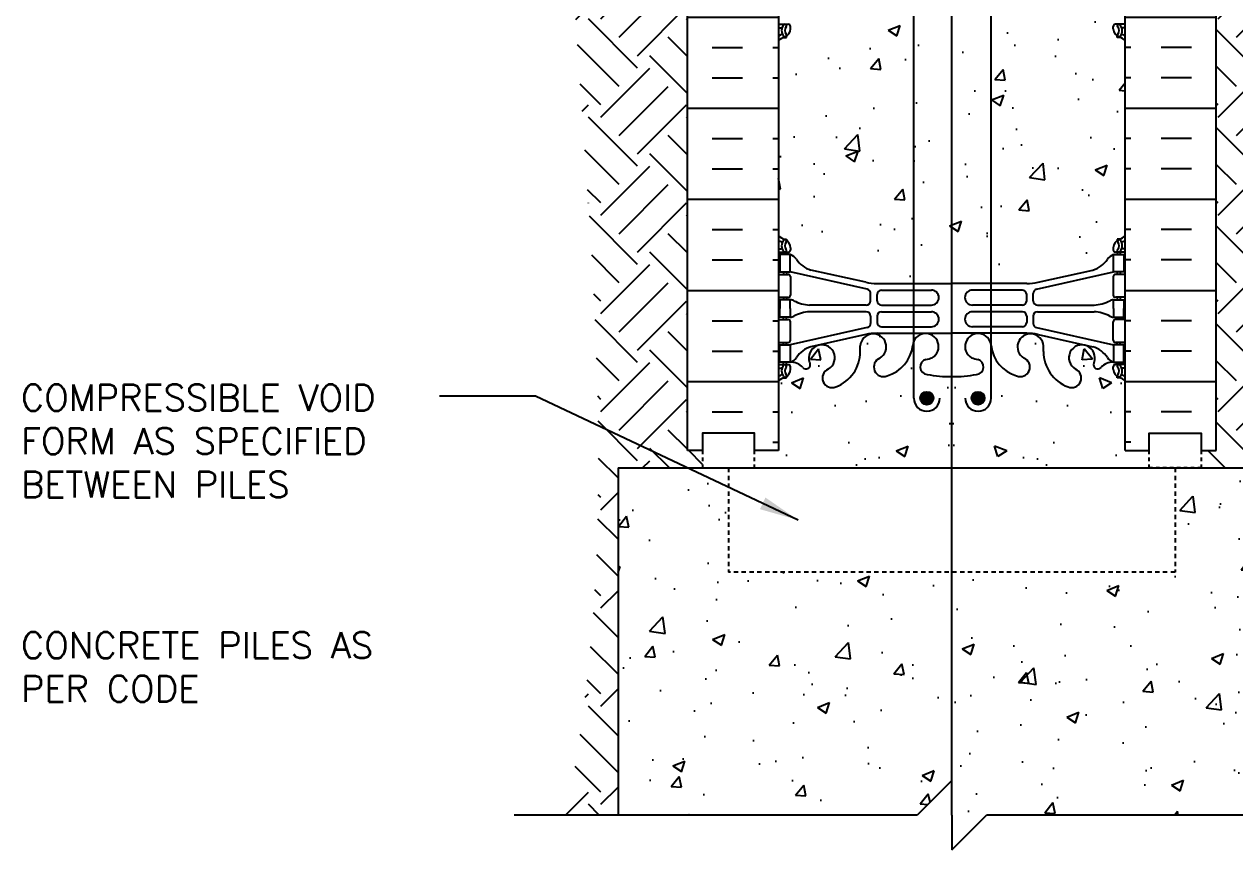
# Model space of a CAD drawing. Header units: inches. Extents: x 341.3 to 394.6, y 41.7 to 93.1.
# Drawn here: x 341.3 to 376.21, y 41.71 to 65.49 of the extents above; entities that cross this region are included whole.
import ezdxf

# ---------------------------------------------------------------- set-up
doc = ezdxf.new("R2010")
doc.units = ezdxf.units.IN
doc.header["$MEASUREMENT"] = 0
doc.linetypes.add('DASHED2', pattern=[0.375, 0.25, -0.125])
doc.linetypes.add('HIDDEN2', pattern=[0.1875, 0.125, -0.0625])
for name, color, linetype in [('HATCH', 12, 'Continuous'), ('line25', 2, 'Continuous'), ('LINE3', 3, 'Continuous'), ('LINE50', 5, 'Continuous'), ('LINE9', 9, 'Continuous'), ('TEXT', 4, 'Continuous'), ('Web_Edge', 9, 'Continuous')]:
    doc.layers.add(name, color=color, linetype=linetype)
doc.styles.add('DIM', font='romans.shx', dxfattribs={"width": 0.7})
doc.styles.add('ROMANS', font='romans.shx', dxfattribs={"height": 0.75})
doc.dimstyles.new('ext_12', dxfattribs={"dimscale": 12, "dimtxt": 0.09375, "dimasz": 0.09375, "dimexe": 0.09375, "dimexo": 0.0625, "dimgap": 0.0625, "dimtad": 1, "dimdec": 1, "dimzin": 3, "dimdsep": 46, "dimlunit": 4, "dimtxsty": 'DIM', "dimcen": 0.09, "dimdle": 0.09375, "dimclrt": 4, "dimadec": 0, "dimazin": 0, "dimtfac": 1, "dimtdec": 1, "dimtmove": 2, "dimatfit": 3, "dimfxl": 1, "dimfrac": 2, "dimtolj": 1, "dimtzin": 0, "dimarcsym": 0})

msp = doc.modelspace()

# ---------------------------------------------------------------- hatches: boundary and pattern name
at = {"layer": 'HATCH'}
h = msp.add_hatch(dxfattribs=at)
h.set_pattern_fill('EARTH', color=256, scale=8, angle=45, style=0)
h.set_pattern_definition([(45, (-87.9063, -25.9283), (2e-16, 2.828427), [2, -2]), (45, (-88.4366, -25.398), (2e-16, 2.828427), [2, -2]), (45, (-88.967, -24.8677), (2e-16, 2.828427), [2, -2]), (135, (-88.967, -24.5141), (-2.828427, 4e-16), [2, -2]), (135, (-88.4366, -23.9838), (-2.828427, 4e-16), [2, -2]), (135, (-87.9063, -23.4534), (-2.828427, 4e-16), [2, -2])])
edge = h.paths.add_edge_path()
edge.add_line((355.839, 85.102), (360.424, 85.102))
edge.add_line((360.424, 85.102), (360.424, 71.207))
edge.add_line((360.424, 71.207), (360.424, 53.207))
edge.add_line((360.424, 53.207), (360.862, 53.207))
edge.add_line((360.862, 53.207), (360.862, 52.707))
edge.add_line((360.862, 52.707), (358.424, 52.707))
edge.add_line((358.424, 52.707), (358.424, 42.707))
edge.add_line((358.424, 42.707), (356.924, 42.707))
edge.add_spline(control_points=[(356.924, 42.707), (358.791, 51.753), (356.519, 66.018), (356.895, 79.997), (355.839, 85.102)], knot_values=[5.103042, 5.103042, 5.103042, 5.103042, 32.127747, 47.716315, 47.716315, 47.716315, 47.716315], degree=3, periodic=0)
h = msp.add_hatch(dxfattribs=at)
h.set_pattern_fill('EARTH', color=256, scale=8, angle=45, style=0)
h.set_pattern_definition([(45, (-89.9063, -25.9283), (2e-16, 2.828427), [2, -2]), (45, (-90.4366, -25.398), (2e-16, 2.828427), [2, -2]), (45, (-90.967, -24.8677), (2e-16, 2.828427), [2, -2]), (135, (-90.967, -24.5141), (-2.828427, 4e-16), [2, -2]), (135, (-90.4366, -23.9838), (-2.828427, 4e-16), [2, -2]), (135, (-89.9063, -23.4534), (-2.828427, 4e-16), [2, -2])])
edge = h.paths.add_edge_path()
edge.add_line((380.259, 85.102), (375.674, 85.102))
edge.add_line((375.674, 85.102), (375.674, 71.207))
edge.add_line((375.674, 71.207), (375.674, 53.207))
edge.add_line((375.674, 53.207), (375.237, 53.207))
edge.add_line((375.237, 53.207), (375.237, 52.707))
edge.add_line((375.237, 52.707), (377.674, 52.707))
edge.add_line((377.674, 52.707), (377.674, 42.707))
edge.add_line((377.674, 42.707), (379.174, 42.707))
edge.add_spline(control_points=[(379.174, 42.707), (377.307, 51.753), (379.931, 66.018), (379.203, 79.997), (380.259, 85.102)], knot_values=[5.103042, 5.103042, 5.103042, 5.103042, 32.127747, 47.716315, 47.716315, 47.716315, 47.716315], degree=3, periodic=0)
h = msp.add_hatch(dxfattribs=at)
h.set_pattern_fill('AR-CONC', color=256, scale=0.5)
h.set_pattern_definition([(50, (0, 0), (3.5863, -0.31376), [0.375, -4.125]), (355, (0, 0), (-0.693757, 3.76096), [0.3, -3.3]), (100.4514, (0.299, -0.026), (2.892544, 3.4472), [0.3187, -3.50571]), (46.1842, (0, 1), (5.336207, -0.827596), [0.5625, -6.1875]), (96.6356, (0.4447, 0.931), (4.67331, 4.87059), [0.47805, -5.25857]), (351.1842, (0, 1), (4.67331, 4.87059), [0.45, -4.95]), (21, (0.5, 0.75), (2.984535, -2.013094), [0.375, -4.125]), (326, (0.5, 0.75), (1.216577, 3.62575), [0.3, -3.3]), (71.4514, (0.7487, 0.5822), (4.201112, 1.612656), [0.3187, -3.50571]), (37.5, (0, 0), (0.0607993, 1.6644693), [0, -3.26, 0, -3.35, 0, -3.3125]), (7.5, (0, 0), (1.315348, 1.9720586), [0, -1.91, 0, -3.185, 0, -1.2625]), (327.5, (-1.115, 0), (2.669112, -0.1127744), [0, -1.25, 0, -3.9, 0, -5.175]), (317.5, (-1.615, 0), (2.915931, 0.500525), [0, -1.625, 0, -2.59, 0, -3.675])])
h.paths.add_polyline_path([(366.952, 66.395), (365.891, 66.395, 0.054974), (365.564, 66.359), (363.984, 66.006, 0.17445), (363.576, 65.71, -0.168672), (363.39, 65.561), (363.285, 65.561), (363.285, 65.491), (363.333, 65.491, -0.414214), (363.395, 65.428), (363.395, 65.361, -0.249069), (363.285, 65.154), (363.285, 65.112), (363.195, 65.112, 0.088416), (363.049, 65.015), (363.049, 59.399, 0.088416), (363.195, 59.302), (363.285, 59.302), (363.285, 59.26, -0.249069), (363.395, 59.053), (363.395, 58.985, -0.414214), (363.333, 58.923), (363.285, 58.923), (363.285, 58.853), (363.39, 58.853, -0.168672), (363.576, 58.703, 0.17445), (363.984, 58.408), (365.564, 58.055, 0.054974), (365.891, 58.019), (366.952, 58.019)])
h.paths.add_polyline_path([(368.049, 66.395), (366.952, 66.395), (366.952, 58.019), (368.049, 58.019)])
h.paths.add_polyline_path([(369.181, 66.395), (368.049, 66.395), (368.049, 58.019), (368.049, 58.019), (369.181, 58.019)])
h.paths.add_polyline_path([(373.049, 65.015, 0.08841), (372.903, 65.112), (372.813, 65.112), (372.813, 65.154, -0.249069), (372.703, 65.361), (372.703, 65.428, -0.414214), (372.766, 65.491), (372.813, 65.491), (372.813, 65.561), (372.708, 65.561, -0.168672), (372.522, 65.71, 0.17445), (372.115, 66.006), (370.534, 66.359, 0.054974), (370.207, 66.395), (369.181, 66.395), (369.181, 58.019), (370.207, 58.019, 0.054974), (370.534, 58.055), (372.115, 58.408, 0.17445), (372.522, 58.703, -0.168672), (372.708, 58.853), (372.813, 58.853), (372.813, 58.923), (372.766, 58.923, -0.414214), (372.703, 58.985), (372.703, 59.053, -0.249069), (372.813, 59.26), (372.813, 59.302), (372.903, 59.302, 0.08841), (373.049, 59.399)])
h.paths.add_polyline_path([(366.952, 84.395), (365.891, 84.395, 0.054974), (365.564, 84.359), (363.984, 84.006, 0.17445), (363.576, 83.71, -0.168672), (363.39, 83.561), (363.285, 83.561), (363.285, 83.491), (363.333, 83.491, -0.414214), (363.395, 83.428), (363.395, 83.361, -0.249069), (363.285, 83.154), (363.285, 83.112), (363.195, 83.112, 0.088416), (363.049, 83.015), (363.049, 77.399, 0.088416), (363.195, 77.302), (363.285, 77.302), (363.285, 77.26, -0.249069), (363.395, 77.053), (363.395, 76.985, -0.414214), (363.333, 76.923), (363.285, 76.923), (363.285, 76.853), (363.39, 76.853, -0.168672), (363.576, 76.703, 0.17445), (363.984, 76.408), (365.564, 76.055, 0.054974), (365.891, 76.019), (366.952, 76.019)])
h.paths.add_polyline_path([(368.049, 84.395), (366.952, 84.395), (366.952, 76.019), (368.049, 76.019)])
h.paths.add_polyline_path([(369.181, 84.395), (368.049, 84.395), (368.049, 76.019), (368.049, 76.019), (369.181, 76.019)])
h.paths.add_polyline_path([(373.049, 83.015, 0.08841), (372.903, 83.112), (372.813, 83.112), (372.813, 83.154, -0.249069), (372.703, 83.361), (372.703, 83.428, -0.414214), (372.766, 83.491), (372.813, 83.491), (372.813, 83.561), (372.708, 83.561, -0.168672), (372.522, 83.71, 0.17445), (372.115, 84.006), (370.534, 84.359, 0.054974), (370.207, 84.395), (369.181, 84.395), (369.181, 76.019), (370.207, 76.019, 0.054974), (370.534, 76.055), (372.115, 76.408, 0.17445), (372.522, 76.703, -0.168672), (372.708, 76.853), (372.813, 76.853), (372.813, 76.923), (372.766, 76.923, -0.414214), (372.703, 76.985), (372.703, 77.053, -0.249069), (372.813, 77.26), (372.813, 77.302), (372.903, 77.302, 0.08841), (373.049, 77.399)])
h = msp.add_hatch(dxfattribs=at)
h.set_pattern_fill('INSUL', color=256, scale=7, style=0)
h.set_pattern_definition([(0, (-2563.1123, -343.8027), (0, 2.625), []), (0, (-2563.1123, -342.9277), (0, 2.625), [0.875, -0.875]), (0, (-2563.1123, -342.0527), (0, 2.625), [0.875, -0.875])])
h.paths.add_polyline_path([(360.424, 53.207), (360.862, 53.207), (360.862, 53.707), (362.362, 53.707), (362.362, 53.207), (363.049, 53.207), (363.049, 71.207), (362.362, 71.207), (362.362, 71.707), (360.862, 71.707), (360.862, 71.207), (360.424, 71.207)])
h = msp.add_hatch(dxfattribs=at)
h.set_pattern_fill('INSUL', color=256, scale=7, style=0)
h.set_pattern_definition([(180, (3299.2109, -343.8027), (0, 2.625), []), (180, (3299.2109, -342.9277), (0, 2.625), [0.875, -0.875]), (180, (3299.2109, -342.0527), (0, 2.625), [0.875, -0.875])])
h.paths.add_polyline_path([(375.674, 53.207), (375.237, 53.207), (375.237, 53.707), (373.737, 53.707), (373.737, 53.207), (373.049, 53.207), (373.049, 71.207), (373.737, 71.207), (373.737, 71.707), (375.237, 71.707), (375.237, 71.207), (375.674, 71.207)])
h = msp.add_hatch(dxfattribs=at)
h.set_pattern_fill('AR-CONC', color=256, scale=0.5, angle=1, style=0)
h.set_pattern_definition([(51, (0, 0), (3.59123, -0.251123), [0.375, -4.125]), (356, (0, 0), (-0.75929, 3.74828), [0.3, -3.3]), (101.4514, (0.2993, -0.021), (2.831944, 3.497155), [0.3187, -3.50571]), (47.1842, (-0.0175, 1), (5.349836, -0.73434), [0.5625, -6.1875]), (97.6356, (0.4284, 0.9387), (4.5876, 4.95141), [0.47805, -5.258565]), (352.1842, (-0.0175, 1), (4.587594, 4.95141), [0.45, -4.95]), (22, (0.4868, 0.7586), (3.019214, -1.9607), [0.375, -4.125]), (327, (0.487, 0.7586), (1.153113, 3.64643), [0.3, -3.3]), (72.4514, (0.7384, 0.5952), (4.17233, 1.685726), [0.3187, -3.50571]), (38.5, (0, 0), (0.031741, 1.665277), [0, -3.26, 0, -3.35, 0, -3.3125]), (8.5, (0, 0), (1.28073, 1.994714), [0, -1.91, 0, -3.185, 0, -1.2625]), (328.5, (-1.1148, -0.0195), (2.670674, -0.0661748), [0, -1.25, 0, -3.9, 0, -5.175]), (318.5, (-1.6148, -0.0282), (2.906751, 0.551339), [0, -1.625, 0, -2.59, 0, -3.675])])
h.paths.add_polyline_path([(368.196, 55.34, -0.009714), (368.049, 55.337, -0.047544), (367.335, 55.402, -0.843243), (367.301, 55.834, 0.055617), (367.48, 55.88, 1.661382), (366.919, 56.233, -0.30095), (366.183, 55.36, -1), (365.97, 55.872, 1.661382), (365.408, 56.224), (365.409, 56.059, -0.311223), (364.7, 55.043, -1), (364.486, 55.554, 2.155404), (363.948, 55.749), (363.959, 55.728, -0.8344), (363.748, 55.602, -0.000004), (363.748, 55.602, 0.23174), (363.39, 55.753), (363.285, 55.753), (363.285, 55.683), (363.333, 55.683, -0.414214), (363.395, 55.62), (363.395, 55.553, -0.249069), (363.285, 55.346), (363.285, 55.304), (363.195, 55.304, 0.088416), (363.049, 55.207), (363.049, 53.207), (362.362, 53.207), (362.362, 52.707), (368.196, 52.707)])
h = msp.add_hatch(dxfattribs=at)
h.set_pattern_fill('AR-CONC', color=256, scale=0.5, angle=1, style=0)
h.set_pattern_definition([(129, (736.0642, 0), (-3.59123, -0.251123), [0.375, -4.125]), (184, (736.0642, 0), (0.75929, 3.74828), [0.3, -3.3]), (78.5486, (735.765, -0.021), (-2.831944, 3.497155), [0.3187, -3.50571]), (132.8158, (736.0817, 1), (-5.349836, -0.73434), [0.5625, -6.1875]), (82.3644, (735.636, 0.9387), (-4.5876, 4.95141), [0.47805, -5.258565]), (187.8158, (736.0817, 1), (-4.587594, 4.95141), [0.45, -4.95]), (158, (735.5774, 0.7586), (-3.019214, -1.9607), [0.375, -4.125]), (213, (735.5774, 0.7586), (-1.153113, 3.64643), [0.3, -3.3]), (107.5486, (735.3258, 0.5952), (-4.17233, 1.685726), [0.3187, -3.50571]), (141.5, (736.0642, 0), (-0.031741, 1.665277), [0, -3.26, 0, -3.35, 0, -3.3125]), (171.5, (736.0642, 0), (-1.28073, 1.994714), [0, -1.91, 0, -3.185, 0, -1.2625]), (211.5, (737.179, -0.0195), (-2.670674, -0.0661748), [0, -1.25, 0, -3.9, 0, -5.175]), (221.5, (737.679, -0.0282), (-2.906751, 0.551339), [0, -1.625, 0, -2.59, 0, -3.675])])
h.paths.add_polyline_path([(367.868, 55.34, 0.009714), (368.015, 55.337, 0.047544), (368.729, 55.402, 0.843243), (368.763, 55.834, -0.055617), (368.584, 55.88, -1.661382), (369.145, 56.233, 0.30095), (369.881, 55.36, 1), (370.095, 55.872, -1.661382), (370.656, 56.224), (370.655, 56.059, 0.311223), (371.364, 55.043, 1), (371.578, 55.554, -2.155404), (372.116, 55.749), (372.105, 55.728, 0.8344), (372.316, 55.602, 0.000004), (372.316, 55.602, -0.23174), (372.674, 55.753), (372.779, 55.753), (372.779, 55.683), (372.731, 55.683, 0.414214), (372.669, 55.62), (372.669, 55.553, 0.249069), (372.779, 55.346), (372.779, 55.304), (372.869, 55.304, -0.088416), (373.015, 55.207), (373.015, 53.207), (373.702, 53.207), (373.702, 52.707), (367.868, 52.707)])
h = msp.add_hatch(dxfattribs=at)
h.set_pattern_fill('AR-CONC', color=256, scale=0.5, angle=1, style=0)
h.set_pattern_definition([(51, (71.9525, -2.849), (3.59123, -0.251123), [0.375, -4.125]), (356, (71.9525, -2.849), (-0.75929, 3.74828), [0.3, -3.3]), (101.4514, (72.2517, -2.87), (2.831944, 3.497155), [0.3187, -3.50571]), (47.1842, (71.935, -1.849), (5.349836, -0.73434), [0.5625, -6.1875]), (97.6356, (72.381, -1.9104), (4.5876, 4.95141), [0.47805, -5.258565]), (352.1842, (71.935, -1.849), (4.58759, 4.95141), [0.45, -4.95]), (22, (72.4393, -2.0904), (3.019214, -1.9607), [0.375, -4.125]), (327, (72.4393, -2.0904), (1.153113, 3.64643), [0.3, -3.3]), (72.4514, (72.691, -2.254), (4.17233, 1.685726), [0.3187, -3.50571]), (38.5, (71.9525, -2.849), (0.031741, 1.665277), [0, -3.26, 0, -3.35, 0, -3.3125]), (8.5, (71.9525, -2.849), (1.28073, 1.994714), [0, -1.91, 0, -3.185, 0, -1.2625]), (328.5, (70.8376, -2.8685), (2.670674, -0.066175), [0, -1.25, 0, -3.9, 0, -5.175]), (318.5, (70.3377, -2.8772), (2.906751, 0.551339), [0, -1.625, 0, -2.59, 0, -3.675])])
h.paths.add_polyline_path([(377.674, 52.707), (374.487, 52.707), (374.487, 49.707), (361.612, 49.707), (361.612, 52.707), (358.424, 52.707), (358.424, 42.707), (367.049, 42.707), (368.049, 43.707), (368.049, 41.707), (369.049, 42.707), (377.674, 42.707)])
at = {"layer": 'LINE3'}
for points in [[(367.14, 54.716, 1), (367.515, 54.716, 1)], [(368.618, 54.716, 1), (368.993, 54.716, 1)]]:
    msp.add_hatch(color=256, dxfattribs=at).paths.add_polyline_path(points)

# ---------------------------------------------------------------- linework, layer by layer
at = {"layer": 'HATCH', "linetype": 'HIDDEN2'}
for p, q in [((361.612, 52.707), (361.612, 49.707)), ((374.487, 52.707), (374.487, 49.707)), ((374.487, 49.707), (361.612, 49.707))]:
    msp.add_line(p, q, dxfattribs=at)
at = {"layer": 'line25'}
for p, q in [((363.049, 71.207), (363.049, 53.207)), ((373.049, 53.207), (373.049, 71.207))]:
    msp.add_line(p, q, dxfattribs=at)
at = {"layer": 'LINE3'}
for p, q in [((368.049, 43.707), (368.049, 91.223)), ((366.952, 54.716), (366.952, 86.209)), ((369.181, 54.716), (369.181, 86.209))]:
    msp.add_line(p, q, dxfattribs=at)
for centre in [(367.327, 54.716), (368.806, 54.716)]:
    msp.add_circle(centre, 0.188, dxfattribs=at)
for centre in [(367.327, 54.716), (368.806, 54.716)]:
    msp.add_arc(centre, 0.375, 180, 0, dxfattribs=at)
at = {"layer": 'LINE50'}
for p, q in [((360.424, 53.207), (360.424, 71.207)), ((375.674, 53.207), (375.674, 71.207)), ((358.424, 52.707), (358.424, 42.707)), ((358.424, 52.707), (377.674, 52.707))]:
    msp.add_line(p, q, dxfattribs=at)
for points in [[(363.049, 53.207), (362.362, 53.207), (362.362, 53.707), (360.862, 53.707), (360.862, 53.207), (360.424, 53.207)], [(373.049, 53.207), (373.737, 53.207), (373.737, 53.707), (375.237, 53.707), (375.237, 53.207), (375.674, 53.207)]]:
    msp.add_lwpolyline(points, dxfattribs=at)
at = {"layer": 'LINE9'}
for p, q in [((368.049, 43.707), (367.049, 42.707)), ((368.049, 42.707), (368.049, 43.707)), ((367.049, 42.707), (355.424, 42.707)), ((368.049, 41.707), (369.049, 42.707)), ((368.049, 42.707), (368.049, 41.707)), ((380.674, 42.707), (369.049, 42.707))]:
    msp.add_line(p, q, dxfattribs=at)
at = {"layer": 'LINE9', "linetype": 'DASHED2', "ltscale": 0.15}
for points in [[(360.862, 53.207), (360.862, 53.207), (360.862, 52.707), (362.362, 52.707), (362.362, 53.207), (362.362, 53.207)], [(375.237, 53.207), (375.237, 53.207), (375.237, 52.707), (373.737, 52.707), (373.737, 53.207), (373.737, 53.207)]]:
    msp.add_lwpolyline(points, dxfattribs=at)
at = {"layer": 'TEXT'}
msp.add_lwpolyline([(360.708, 47.545, 0, 0.36, 0), (359.628, 47.545, 0, 0, 0), (351.148, 47.545, 0, 0, 0)], format="xyseb", dxfattribs=at)
at = {"layer": 'Web_Edge'}
for p, q in [((363.049, 65.491), (363.333, 65.491)), ((363.049, 65.391), (363.127, 65.391)), ((363.395, 65.361), (363.395, 65.428)), ((372.703, 65.361), (372.703, 65.428)), ((373.049, 65.491), (372.766, 65.491)), ((373.049, 65.391), (372.971, 65.391)), ((363.195, 65.112), (363.285, 65.112)), ((363.285, 65.112), (363.285, 65.154)), ((372.813, 65.112), (372.813, 65.154)), ((372.903, 65.112), (372.813, 65.112)), ((363.049, 59.023), (363.127, 59.023)), ((363.195, 59.302), (363.285, 59.302)), ((363.285, 59.302), (363.285, 59.26)), ((363.395, 59.053), (363.395, 58.985)), ((372.703, 59.053), (372.703, 58.985)), ((372.903, 59.302), (372.813, 59.302)), ((372.813, 59.302), (372.813, 59.26)), ((373.049, 59.023), (372.971, 59.023)), ((363.049, 58.923), (363.333, 58.923)), ((363.195, 58.923), (363.195, 58.853)), ((363.285, 58.923), (363.285, 58.853)), ((373.049, 58.923), (372.766, 58.923)), ((372.813, 58.923), (372.813, 58.853)), ((372.903, 58.923), (372.903, 58.853)), ((363.195, 58.353), (363.195, 58.283)), ((363.285, 58.353), (363.285, 58.283)), ((365.608, 57.856), (363.39, 58.353)), ((365.564, 58.055), (363.984, 58.408)), ((370.491, 57.856), (372.708, 58.353)), ((370.534, 58.055), (372.115, 58.408)), ((372.813, 58.353), (372.813, 58.283)), ((372.903, 58.353), (372.903, 58.283)), ((363.049, 58.283), (363.333, 58.283)), ((363.395, 58.22), (363.395, 57.685)), ((365.891, 58.019), (368.049, 58.019)), ((370.207, 58.019), (368.049, 58.019)), ((372.703, 58.22), (372.703, 57.685)), ((373.049, 58.283), (372.766, 58.283)), ((363.049, 57.623), (363.333, 57.623)), ((363.195, 57.623), (363.195, 57.553)), ((363.285, 57.623), (363.285, 57.553)), ((365.706, 57.522), (365.706, 57.734)), ((365.893, 57.523), (365.893, 57.707)), ((366.018, 57.832), (367.458, 57.832)), ((370.081, 57.832), (368.641, 57.832)), ((370.206, 57.523), (370.206, 57.707)), ((370.393, 57.522), (370.393, 57.734)), ((373.049, 57.623), (372.766, 57.623)), ((372.813, 57.623), (372.813, 57.553)), ((372.903, 57.623), (372.903, 57.553)), ((365.581, 57.397), (363.943, 57.397)), ((366.018, 57.398), (367.458, 57.398)), ((370.081, 57.398), (368.641, 57.398)), ((370.518, 57.397), (372.156, 57.397)), ((363.049, 56.983), (363.333, 56.983)), ((363.195, 56.983), (363.195, 57.053)), ((363.285, 56.983), (363.285, 57.053)), ((363.395, 56.385), (363.395, 56.92)), ((365.581, 57.209), (363.943, 57.209)), ((365.706, 57.084), (365.706, 56.872)), ((365.893, 57.083), (365.893, 56.899)), ((366.018, 57.208), (367.458, 57.208)), ((370.081, 57.208), (368.641, 57.208)), ((370.206, 57.083), (370.206, 56.899)), ((370.393, 57.084), (370.393, 56.872)), ((370.518, 57.209), (372.156, 57.209)), ((372.703, 56.385), (372.703, 56.92)), ((373.049, 56.983), (372.766, 56.983)), ((372.813, 56.983), (372.813, 57.053)), ((372.903, 56.983), (372.903, 57.053)), ((365.608, 56.75), (363.39, 56.253)), ((365.891, 56.587), (368.049, 56.587)), ((366.018, 56.774), (367.458, 56.774)), ((370.207, 56.587), (368.049, 56.587)), ((370.081, 56.774), (368.641, 56.774)), ((370.491, 56.75), (372.708, 56.253)), ((363.049, 56.323), (363.333, 56.323)), ((363.195, 56.253), (363.195, 56.323)), ((363.285, 56.253), (363.285, 56.323)), ((365.564, 56.551), (363.984, 56.198)), ((365.409, 56.059), (365.408, 56.224)), ((370.534, 56.551), (372.115, 56.198)), ((370.69, 56.059), (370.69, 56.224)), ((373.049, 56.323), (372.766, 56.323)), ((372.813, 56.253), (372.813, 56.323)), ((372.903, 56.253), (372.903, 56.323)), ((363.049, 55.683), (363.333, 55.683)), ((363.049, 55.583), (363.127, 55.583)), ((363.195, 55.683), (363.195, 55.753)), ((363.285, 55.683), (363.285, 55.753)), ((363.395, 55.553), (363.395, 55.62)), ((363.948, 55.749), (363.959, 55.728)), ((372.151, 55.749), (372.139, 55.728)), ((372.703, 55.553), (372.703, 55.62)), ((373.049, 55.683), (372.766, 55.683)), ((372.813, 55.683), (372.813, 55.753)), ((372.903, 55.683), (372.903, 55.753)), ((373.049, 55.583), (372.971, 55.583)), ((363.195, 55.304), (363.285, 55.304)), ((363.285, 55.304), (363.285, 55.346)), ((372.813, 55.304), (372.813, 55.346)), ((372.903, 55.304), (372.813, 55.304))]:
    msp.add_line(p, q, dxfattribs=at)
for points in [[(363.09, 58.353), (363.39, 58.353), (363.39, 58.853), (363.09, 58.853)], [(373.008, 58.353), (372.708, 58.353), (372.708, 58.853), (373.008, 58.853)], [(363.09, 56.253), (363.39, 56.253), (363.39, 55.753), (363.09, 55.753)], [(373.008, 56.253), (372.708, 56.253), (372.708, 55.753), (373.008, 55.753)]]:
    msp.add_lwpolyline(points, close=True, dxfattribs=at)
for points in [[(363.39, 57.303), (363.39, 57.553), (363.09, 57.553), (363.09, 57.303)], [(363.39, 57.303), (363.39, 57.053), (363.09, 57.053), (363.09, 57.303)], [(372.708, 57.303), (372.708, 57.553), (373.008, 57.553), (373.008, 57.303)], [(372.708, 57.303), (372.708, 57.053), (373.008, 57.053), (373.008, 57.303)]]:
    msp.add_lwpolyline(points, dxfattribs=at)
for centre, radius, start, end in [((363.127, 65.371), 0.0196, 344.5099, 90.5968), ((363.389, 65.306), 0.25, 137.5391, 219.8855), ((363.238, 65.445), 0.045, 317.5391, 137.5391), ((363.389, 65.306), 0.16, 137.5391, 219.9999), ((363.145, 65.361), 0.25, 289.4712, 360), ((363.333, 65.428), 0.0625, 360, 90), ((372.766, 65.428), 0.0625, 90, 180), ((372.953, 65.361), 0.25, 180, 250.5288), ((372.861, 65.445), 0.045, 42.4609, 222.4609), ((372.71, 65.306), 0.16, 320.0001, 42.4609), ((372.71, 65.306), 0.25, 320.1145, 42.4609), ((372.971, 65.371), 0.0196, 89.4032, 195.4901), ((363.395, 64.654), 0.6, 114.9252, 125.2168), ((363.395, 64.654), 0.5, 109.4712, 133.7891), ((363.133, 65.217), 0.021, 296.0043, 16.536), ((363.231, 65.175), 0.045, 220.8121, 38.552), ((372.867, 65.175), 0.045, 141.448, 319.1879), ((372.703, 64.654), 0.5, 46.2122, 70.5288), ((372.965, 65.217), 0.021, 163.464, 243.9957), ((372.703, 64.654), 0.6, 54.7842, 65.0748), ((363.395, 59.76), 0.5, 226.2109, 250.5288), ((372.703, 59.76), 0.5, 289.4712, 313.7878), ((363.395, 59.76), 0.6, 234.7832, 245.0748), ((363.127, 59.043), 0.0196, 269.4032, 15.4901), ((363.389, 59.108), 0.25, 140.1145, 222.4609), ((363.133, 59.197), 0.021, 343.464, 63.9957), ((363.231, 59.238), 0.045, 321.448, 139.1879), ((363.238, 58.969), 0.045, 222.4609, 42.4609), ((363.145, 59.053), 0.25, 0, 70.5288), ((363.389, 59.108), 0.16, 140.0001, 222.4609), ((372.953, 59.053), 0.25, 109.4712, 180), ((372.861, 58.969), 0.045, 137.5391, 317.5391), ((372.867, 59.238), 0.045, 40.8121, 218.552), ((372.71, 59.108), 0.16, 317.5391, 39.9999), ((372.71, 59.108), 0.25, 317.5391, 39.8855), ((372.965, 59.197), 0.021, 116.0043, 196.536), ((372.971, 59.043), 0.0196, 164.5099, 270.5968), ((372.703, 59.76), 0.6, 294.9252, 305.2158), ((363.333, 58.985), 0.0625, 270, 0), ((363.268, 58.51), 0.364, 34.9775, 70.3387), ((364.191, 59.122), 0.743, 212.7919, 253.8107), ((371.908, 59.122), 0.743, 286.1893, 327.2081), ((372.831, 58.51), 0.364, 109.6613, 145.0225), ((372.766, 58.985), 0.0625, 180, 270), ((363.333, 58.22), 0.0625, 0, 90), ((365.891, 59.519), 1.5, 257.4135, 270), ((370.207, 59.519), 1.5, 270, 282.5865), ((372.766, 58.22), 0.0625, 90, 180), ((363.333, 57.685), 0.0625, 270, 0), ((365.581, 57.734), 0.125, 0, 77.3767), ((366.018, 57.707), 0.125, 90, 180), ((367.458, 57.615), 0.217, 270, 90), ((368.641, 57.615), 0.217, 90, 270), ((370.081, 57.707), 0.125, 0, 90), ((370.518, 57.734), 0.125, 102.6233, 180), ((372.766, 57.685), 0.0625, 180, 270), ((363.386, 57.334), 0.219, 60.4937, 88.92), ((364.032, 58.564), 1.17, 242.6365, 265.6505), ((365.581, 57.522), 0.125, 270, 0), ((366.018, 57.523), 0.125, 180, 270), ((370.081, 57.523), 0.125, 270, 360), ((370.518, 57.522), 0.125, 180, 270), ((372.067, 58.564), 1.17, 274.3495, 297.3635), ((372.712, 57.334), 0.219, 91.08, 119.5063), ((363.333, 56.92), 0.0625, 0, 90), ((363.386, 57.272), 0.219, 271.08, 299.5063), ((364.032, 56.042), 1.17, 94.3495, 117.3635), ((365.581, 57.084), 0.125, 0, 90), ((366.018, 57.083), 0.125, 90, 180), ((367.458, 56.991), 0.217, 270, 90), ((368.641, 56.991), 0.217, 90, 270), ((370.081, 57.083), 0.125, 0, 90), ((370.518, 57.084), 0.125, 90, 180), ((372.067, 56.042), 1.17, 62.6365, 85.6505), ((372.712, 57.272), 0.219, 240.4937, 268.92), ((372.766, 56.92), 0.0625, 90, 180), ((365.782, 56.197), 0.375, 299.9315, 175.7552), ((365.891, 55.087), 1.5, 90, 102.5865), ((365.581, 56.872), 0.125, 282.6233, 0), ((366.018, 56.899), 0.125, 180, 270), ((367.293, 56.205), 0.375, 299.9315, 175.7552), ((368.805, 56.205), 0.375, 4.2448, 240.0685), ((370.316, 56.197), 0.375, 4.2448, 240.0685), ((370.081, 56.899), 0.125, 270, 0), ((370.207, 55.087), 1.5, 77.4135, 90), ((370.518, 56.872), 0.125, 180, 257.3767), ((363.333, 56.385), 0.0625, 270, 0), ((364.299, 55.879), 0.375, 299.9315, 200.3757), ((365.892, 56.353), 1.034, 286.3365, 353.3331), ((370.206, 56.353), 1.034, 186.6669, 253.6635), ((371.799, 55.879), 0.375, 339.6243, 240.0685), ((372.766, 56.385), 0.0625, 180, 270), ((363.268, 56.096), 0.364, 289.6613, 325.0225), ((364.191, 55.484), 0.743, 106.1893, 147.2081), ((364.317, 56.066), 1.092, 290.5175, 359.6668), ((366.076, 55.616), 0.277, 112.68, 292.68), ((367.187, 56.661), 0.834, 277.8937, 290.6271), ((368.912, 56.661), 0.834, 249.3729, 262.1063), ((370.022, 55.616), 0.277, 247.32, 67.32), ((371.781, 56.066), 1.092, 180.3332, 249.4825), ((371.908, 55.484), 0.743, 32.7919, 73.8107), ((372.831, 56.096), 0.364, 214.9775, 250.3387), ((363.127, 55.563), 0.0196, 344.5099, 90.5968), ((363.389, 55.498), 0.25, 137.5391, 219.8855), ((363.238, 55.637), 0.045, 317.5391, 137.5391), ((363.389, 55.498), 0.16, 137.5391, 219.9999), ((363.145, 55.553), 0.25, 289.4712, 360), ((363.333, 55.62), 0.0625, 360, 90), ((363.415, 55.312), 0.441, 41.0127, 93.2024), ((363.842, 55.684), 0.125, 221.0127, 20.3757), ((364.593, 55.299), 0.277, 112.68, 292.68), ((367.355, 55.621), 0.22, 104.2604, 264.8165), ((368.743, 55.621), 0.22, 275.1835, 75.7396), ((371.505, 55.299), 0.277, 247.32, 67.32), ((372.256, 55.684), 0.125, 159.6243, 318.9873), ((372.684, 55.312), 0.441, 86.7976, 138.9873), ((372.766, 55.62), 0.0625, 90, 180), ((372.953, 55.553), 0.25, 180, 250.5288), ((372.861, 55.637), 0.045, 42.4609, 222.4609), ((372.71, 55.498), 0.16, 320.0001, 42.4609), ((372.71, 55.498), 0.25, 320.1145, 42.4609), ((372.971, 55.563), 0.0196, 89.4032, 195.4901), ((363.395, 54.846), 0.6, 114.9252, 125.2168), ((363.395, 54.846), 0.5, 109.4712, 133.7891), ((363.133, 55.409), 0.021, 296.0043, 16.536), ((363.231, 55.368), 0.045, 220.8121, 38.552), ((368.032, 59.115), 3.777, 259.3725, 270.2606), ((368.066, 59.115), 3.777, 269.7394, 280.6275), ((372.867, 55.368), 0.045, 141.448, 319.1879), ((372.703, 54.846), 0.5, 46.2122, 70.5288), ((372.965, 55.409), 0.021, 163.464, 243.9957), ((372.703, 54.846), 0.6, 54.7832, 65.0748)]:
    msp.add_arc(centre, radius, start, end, dxfattribs=at)
for points in [[(365.893, 57.528), (365.893, 57.702)], [(370.206, 57.528), (370.206, 57.702)], [(365.893, 57.078), (365.893, 56.904)], [(370.206, 57.078), (370.206, 56.904)]]:
    msp.add_open_spline(points, degree=1, dxfattribs=at)

# ---------------------------------------------------------------- texts
at = {"layer": 'TEXT', "char_height": 0.75, "attachment_point": 4, "style": 'ROMANS'}
for s, insert, width in [('COMPRESSIBLE VOID FORM AS SPECIFIED BETWEEN PILES', (341.203, 53.482), 14.45078), ('CONCRETE PILES AS PER CODE', (341.203, 46.972), 11.06733)]:
    msp.add_mtext(s, dxfattribs=dict(at, insert=insert, width=width))

# ---------------------------------------------------------------- leaders
at = {"layer": 'TEXT'}
msp.add_leader([(363.612, 51.207), (356.038, 54.779), (353.274, 54.779)], dimstyle='ext_12', override={"dimgap": 0.0625, "dimtad": 0}, dxfattribs=at)

doc.saveas('drawing.dxf')
